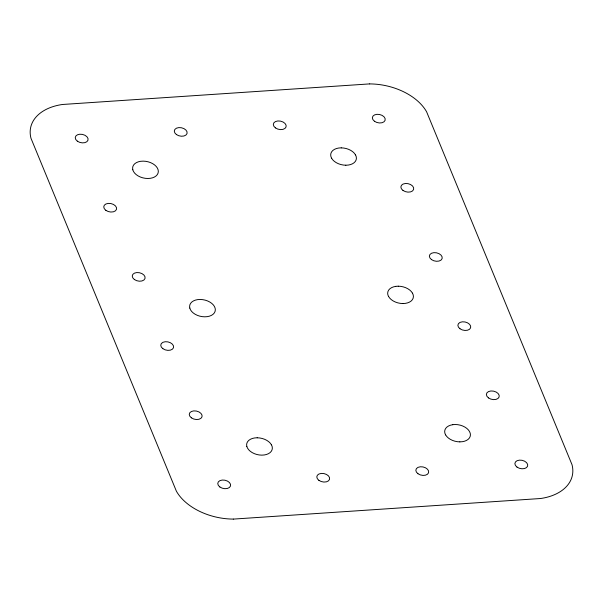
<?xml version="1.0" encoding="UTF-8"?>
<svg xmlns="http://www.w3.org/2000/svg" width="603" height="603" viewBox="0 0 603 603"><rect width="100%" height="100%" fill="white"/><g stroke="black" fill="none" stroke-linecap="round" stroke-linejoin="round"><path stroke-width="0.9" d="M395.726 286.35L398.259 286.176M452.732 424.678L455.265 424.504A13.032 8.412 12.2 0 1 469.488 431.484L470.227 433.248A13.032 8.412 12.2 0 1 462.35 441.697L459.825 441.871M369.684 83.9L62.441 104.485A52.129 33.647 12.2 0 0 30.994 138.313L176.393 491.196A52.129 33.647 12.2 0 0 233.308 519.085M341.253 147.848L338.72 148.021A13.032 8.412 12.2 0 0 330.896 156.501L331.582 158.25M345.813 165.222L348.346 165.056A13.032 8.412 12.2 0 0 356.207 156.599L355.484 154.828M402.819 303.55L405.352 303.377A13.032 8.412 12.2 0 0 413.213 294.92L412.49 293.156M257.187 437.778L254.654 437.944A13.032 8.412 12.2 0 0 246.823 446.416M233.308 519.1L540.559 498.515A52.129 33.647 12.2 0 0 572.013 464.687L426.607 111.804A52.129 33.647 12.2 0 0 369.692 83.915M388.588 296.57L387.857 294.807A13.032 8.412 12.2 0 1 395.764 286.372M445.594 434.899L444.863 433.127A13.032 8.412 12.2 0 1 452.778 424.693M271.418 444.75L272.149 446.522A13.032 8.412 12.2 0 1 264.272 454.971L261.747 455.144A13.032 8.412 12.2 0 1 247.547 448.172L246.785 446.401M189.779 308.08L190.503 309.844A13.032 8.412 12.2 0 0 204.764 316.816L207.266 316.65A13.032 8.412 12.2 0 0 215.128 308.193L214.412 306.43A13.032 8.412 12.2 0 0 200.188 299.472L197.648 299.616A13.032 8.412 12.2 0 0 189.817 308.088M132.773 169.752L133.497 171.516A13.032 8.412 12.2 0 0 147.758 178.488L150.26 178.322A13.032 8.412 12.2 0 0 158.122 169.865L157.406 168.101A13.032 8.412 12.2 0 0 143.182 161.144L140.642 161.295A13.032 8.412 12.2 0 0 132.811 169.767M257.195 437.801A13.032 8.412 12.2 0 1 271.418 444.773M459.848 441.871A13.032 8.412 12.2 0 1 445.632 434.899M402.842 303.543A13.032 8.412 12.2 0 1 388.626 296.57M398.266 286.199A13.032 8.412 12.2 0 1 412.49 293.171M345.836 165.214A13.032 8.412 12.2 0 1 331.612 158.242M341.268 147.878A13.032 8.412 12.2 0 1 355.484 154.85M417.932 473.702A6.527 4.213 12.2 0 0 428.567 472.782A6.527 4.213 12.2 0 0 420.329 466.775A6.527 4.213 12.2 0 0 417.932 473.702M516.975 467.069A6.527 4.213 12.2 0 0 527.61 466.149A6.527 4.213 12.2 0 0 519.371 460.142A6.527 4.213 12.2 0 0 516.975 467.069M488.468 397.905A6.527 4.213 12.2 0 0 499.111 396.985A6.527 4.213 12.2 0 0 490.865 390.978A6.527 4.213 12.2 0 0 488.468 397.905M459.968 328.741A6.527 4.213 12.2 0 0 470.604 327.821A6.527 4.213 12.2 0 0 462.365 321.814A6.527 4.213 12.2 0 0 459.968 328.741M431.462 259.576A6.527 4.213 12.2 0 0 442.097 258.657A6.527 4.213 12.2 0 0 433.859 252.657A6.527 4.213 12.2 0 0 431.462 259.576M402.962 190.42A6.527 4.213 12.2 0 0 413.598 189.493A6.527 4.213 12.2 0 0 405.359 183.493A6.527 4.213 12.2 0 0 402.962 190.42M191.347 417.811A6.527 4.213 12.2 0 0 201.99 416.892A6.527 4.213 12.2 0 0 193.744 410.892A6.527 4.213 12.2 0 0 191.347 417.811M162.848 348.655A6.527 4.213 12.2 0 0 173.483 347.735A6.527 4.213 12.2 0 0 165.245 341.728A6.527 4.213 12.2 0 0 162.848 348.655M134.341 279.49A6.527 4.213 12.2 0 0 144.984 278.571A6.527 4.213 12.2 0 0 136.738 272.564A6.527 4.213 12.2 0 0 134.341 279.49M105.842 210.326A6.527 4.213 12.2 0 0 116.477 209.407A6.527 4.213 12.2 0 0 108.239 203.399A6.527 4.213 12.2 0 0 105.842 210.326M219.854 486.975A6.527 4.213 12.2 0 0 230.489 486.056A6.527 4.213 12.2 0 0 222.251 480.048A6.527 4.213 12.2 0 0 219.854 486.975M318.889 480.342A6.527 4.213 12.2 0 0 329.524 479.423A6.527 4.213 12.2 0 0 321.293 473.415A6.527 4.213 12.2 0 0 318.889 480.342M275.42 127.889A6.527 4.213 12.2 0 0 286.056 126.969A6.527 4.213 12.2 0 0 277.817 120.962A6.527 4.213 12.2 0 0 275.42 127.889M374.455 121.256A6.527 4.213 12.2 0 0 385.091 120.336A6.527 4.213 12.2 0 0 376.852 114.329A6.527 4.213 12.2 0 0 374.455 121.256M77.335 141.162A6.527 4.213 12.2 0 0 87.97 140.243A6.527 4.213 12.2 0 0 79.732 134.235A6.527 4.213 12.2 0 0 77.335 141.162M176.377 134.522A6.527 4.213 12.2 0 0 187.013 133.602A6.527 4.213 12.2 0 0 178.774 127.602A6.527 4.213 12.2 0 0 176.377 134.522"/></g></svg>
